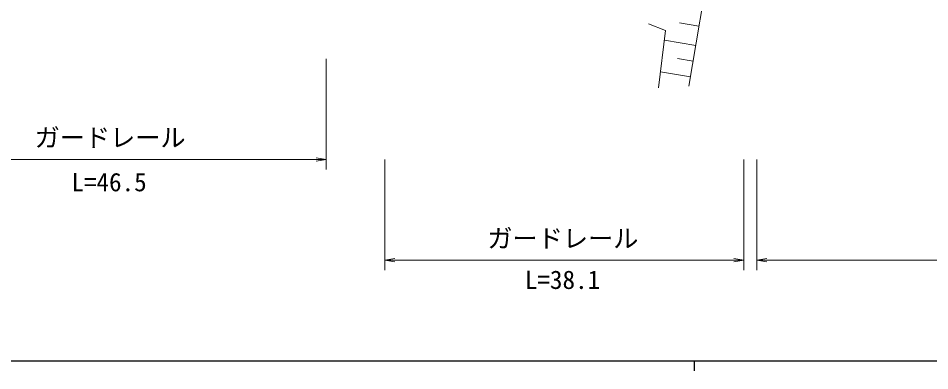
# Model space of a CAD drawing. Units: millimetres at full size, sheet at 1:1000; details may follow other scales. Extents: x 40000 to 680000, y 20000 to 380000.
# Drawn here: x 200830 to 291395, y 204000 to 239032 of the extents above; entities that cross this region are included whole.
import ezdxf
from ezdxf.enums import TextEntityAlignment as Align

# ---------------------------------------------------------------- set-up
doc = ezdxf.new("R2010")
doc.units = ezdxf.units.MM
doc.header["$LTSCALE"] = 1000
for name, color, linetype, lineweight in [('M-BGD', 7, 'Continuous', 13), ('M-STR-HTXT', 7, 'Continuous', 13), ('M-TTL-BAND', 7, 'Continuous', 25)]:
    doc.layers.add(name, color=color, linetype=linetype, lineweight=lineweight)
doc.styles.add('ＭＳ ゴシック', font='')
doc.styles.get('ＭＳ ゴシック').set_extended_font_data('MS Gothic')

# ---------------------------------------------------------------- blocks, each defined once
blk = doc.blocks.new('open_arrow')
at = {"color": 0, "linetype": 'Continuous', "lineweight": -2}
blk.add_lwpolyline([(7.5, 1.25), (0, 0), (7.5, -1.25)], dxfattribs=at)

msp = doc.modelspace()

# ---------------------------------------------------------------- linework, layer by layer
at = {"layer": 'M-BGD'}
for p, q in [((268465, 238258), (266533, 238582)), ((268141, 236326), (265029, 236847)), ((267880, 234770), (266324, 235031)), ((267620, 233214), (264642, 233713))]:
    msp.add_line(p, q, dxfattribs=at)
for points in [[(298832, 235853), (297477, 248145), (292242, 247128), (288690, 246521), (285536, 246030), (282101, 245586), (278736, 245189), (275978, 245119), (273455, 245212), (269669, 245446), (267461, 232266)], [(264446, 232126), (265147, 237804), (263465, 238470)]]:
    msp.add_lwpolyline(points, dxfattribs=at)
at = {"layer": 'M-STR-HTXT'}
for p, q in [((231413, 235000), (231413, 224000)), ((188376, 225000), (231413, 225000)), ((237244, 225000), (237244, 214000)), ((272936, 225000), (272936, 214000)), ((274213, 225000), (274213, 214000)), ((237244, 215000), (272936, 215000)), ((274213, 215000), (333314, 215000))]:
    msp.add_line(p, q, dxfattribs=at)
at = {"layer": 'M-TTL-BAND'}
for p, q in [((40000, 205000), (579000, 205000)), ((268000, 205000), (268000, 204000))]:
    msp.add_line(p, q, dxfattribs=at)

# ---------------------------------------------------------------- block references
at = {"layer": 'M-STR-HTXT', "xscale": 133, "yscale": 133, "rotation": 180}
for p in [(231413, 225000), (272936, 215000)]:
    msp.add_blockref('open_arrow', p, dxfattribs=at)
at = {"layer": 'M-STR-HTXT', "xscale": 133, "yscale": 133}
for p in [(237244, 215000), (274213, 215000)]:
    msp.add_blockref('open_arrow', p, dxfattribs=at)

# ---------------------------------------------------------------- texts
at = {"layer": 'M-STR-HTXT', "style": 'ＭＳ ゴシック'}
for p in [(209957, 227171), (254944, 217153)]:
    msp.add_text('ガードレール', height=1833, dxfattribs=at).set_placement(p, align=Align.MIDDLE_CENTER)
for s, p in [('L=46.5', (209852, 221283)), ('L=38.1', (254905, 211580))]:
    msp.add_text(s, height=1833, dxfattribs=at).set_placement(p, align=Align.BOTTOM_CENTER)

doc.saveas('drawing.dxf')
